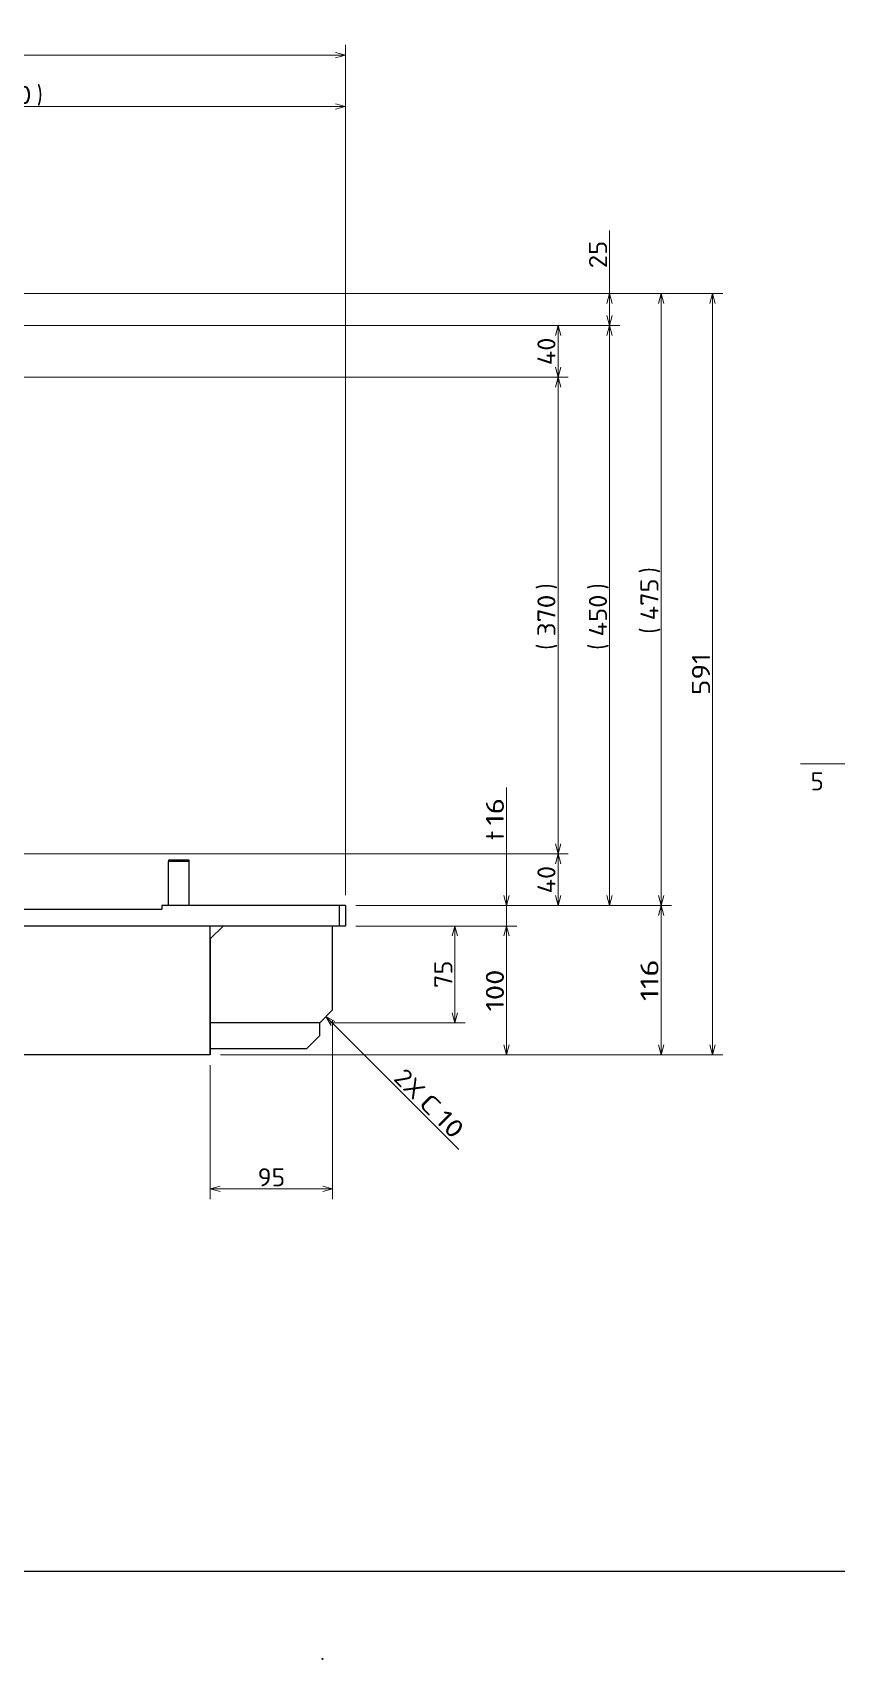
# Model space of a CAD drawing. Extents: x 0 to 1254, y -12 to 833.
# Drawn here: x 493.7 to 649.8, y 7.9 to 323.6 of the extents above; entities that cross this region are included whole.
import ezdxf
from ezdxf.enums import TextEntityAlignment as Align

# ---------------------------------------------------------------- set-up
doc = ezdxf.new("R2010")
doc.units = 0
doc.layers.get('0').update_dxf_attribs({"lineweight": 13})
doc.styles.get("Standard").update_dxf_attribs({"font": 'isocp.shx'})
doc.dimstyles.get("Standard").update_dxf_attribs({"dimtxt": 2.5, "dimasz": 2.5, "dimexe": 1.25, "dimexo": 0.625, "dimtad": 1, "dimcen": 2.5, "dimadec": 0, "dimazin": 0, "dimtfac": 1, "dimtmove": 0, "dimatfit": 0, "dimfxl": 1, "dimarcsym": 0})

# ---------------------------------------------------------------- blocks, each defined once
blk = doc.blocks.new('*D12')
at = {"color": 7, "lineweight": 13}
for p, q in [((426.467346, 266.706496), (607.717346, 266.706496)), ((605.717346, 154.206496), (605.717346, 266.706496)), ((556.467346, 154.206496), (607.717346, 154.206496))]:
    blk.add_line(p, q, dxfattribs=at)
for points in [[(606.234985, 264.774641), (605.717346, 266.706496), (605.199707, 264.774641)], [(605.199707, 156.138346), (605.717346, 154.206496), (606.234985, 156.138346)]]:
    blk.add_lwpolyline(points, dxfattribs=at)
for s, p in [(')', (605.217346, 215.51589)), ('(', (605.217346, 203.819067))]:
    blk.add_text(s, height=3.5, rotation=90.000003, dxfattribs=at).set_placement(p)
at = {"color": 7, "lineweight": 13, "width": 0.854609}
blk.add_text('450', height=3.5, rotation=90, dxfattribs=at).set_placement((605.217346, 206.397101), (605.217346, 214.51589), align=Align.FIT)
blk = doc.blocks.new('*D13')
at = {"color": 7, "lineweight": 13}
for p, q in [((605.717346, 266.706496), (605.717346, 285.185683)), ((420.217346, 272.956496), (607.717346, 272.956496)), ((426.467346, 266.706496), (607.717346, 266.706496))]:
    blk.add_line(p, q, dxfattribs=at)
for points in [[(606.234985, 271.024641), (605.717346, 272.956496), (605.199707, 271.024641)], [(605.199707, 268.63835), (605.717346, 266.706496), (606.234985, 268.63835)]]:
    blk.add_lwpolyline(points, dxfattribs=at)
at = {"color": 7, "lineweight": 13, "width": 0.868247}
blk.add_text('25', height=3.5, rotation=90, dxfattribs=at).set_placement((605.217346, 277.831496), (605.217346, 283.185683), align=Align.FIT)
blk = doc.blocks.new('*D16')
at = {"color": 7, "lineweight": 13}
for p, q in [((424.467346, 274.206496), (424.467346, 311.206496)), ((554.467346, 156.206496), (554.467346, 311.206496)), ((424.467346, 309.206496), (554.467346, 309.206496))]:
    blk.add_line(p, q, dxfattribs=at)
for points in [[(426.3992, 309.724135), (424.467346, 309.206496), (426.3992, 308.688856)], [(552.535492, 308.688856), (554.467346, 309.206496), (552.535492, 309.724135)]]:
    blk.add_lwpolyline(points, dxfattribs=at)
for s, p in [('(', (482.829918, 309.706496)), (')', (494.526733, 309.706496))]:
    blk.add_text(s, height=3.5, dxfattribs=at).set_placement(p)
at = {"color": 7, "lineweight": 13, "width": 0.854608}
blk.add_text('520', height=3.5, dxfattribs=at).set_placement((485.407959, 309.706496), (493.526733, 309.706496), align=Align.FIT)
blk = doc.blocks.new('*D17')
at = {"color": 7, "lineweight": 13}
for p, q in [((420.217346, 272.956496), (627.717346, 272.956496)), ((625.717346, 125.206496), (625.717346, 272.956496)), ((530.217346, 125.206496), (627.717346, 125.206496))]:
    blk.add_line(p, q, dxfattribs=at)
for points in [[(626.234985, 271.024641), (625.717346, 272.956496), (625.199707, 271.024641)], [(625.199707, 127.138347), (625.717346, 125.206496), (626.234985, 127.138347)]]:
    blk.add_lwpolyline(points, dxfattribs=at)
at = {"color": 7, "lineweight": 13, "width": 0.955152}
blk.add_text('591', height=3.5, rotation=90, dxfattribs=at).set_placement((625.217346, 195.022101), (625.217346, 203.14089), align=Align.FIT)
blk = doc.blocks.new('*D18')
at = {"color": 7, "lineweight": 13}
for p, q in [((156.967346, 156.206496), (156.967346, 321.206496)), ((156.967346, 319.206496), (554.467346, 319.206496)), ((554.467346, 156.206496), (554.467346, 321.206496))]:
    blk.add_line(p, q, dxfattribs=at)
for points in [[(158.8992, 319.724135), (156.967346, 319.206496), (158.8992, 318.688856)], [(552.535492, 318.688856), (554.467346, 319.206496), (552.535492, 319.724135)]]:
    blk.add_lwpolyline(points, dxfattribs=at)
for s, p in [('(', (347.697621, 319.706496)), (')', (362.159037, 319.706496))]:
    blk.add_text(s, height=3.5, dxfattribs=at).set_placement(p)
at = {"color": 7, "lineweight": 13, "width": 0.848056}
blk.add_text('1590', height=3.5, dxfattribs=at).set_placement((350.275656, 319.706496), (361.159037, 319.706496), align=Align.FIT)
blk = doc.blocks.new('*D19')
at = {"color": 7, "lineweight": 13}
for p, q in [((585.717346, 145.206496), (585.717346, 177.059424)), ((556.467346, 154.206496), (587.717346, 154.206496)), ((556.467346, 150.206496), (587.717346, 150.206496))]:
    blk.add_line(p, q, dxfattribs=at)
for points in [[(585.199707, 156.138346), (585.717346, 154.206496), (586.234985, 156.138346)], [(586.234985, 148.274643), (585.717346, 150.206496), (585.199707, 148.274643)]]:
    blk.add_lwpolyline(points, dxfattribs=at)
for s, width, p, p2 in [('16', 0.868248, (585.217346, 169.705229), (585.217346, 175.059424)), ('t', 1.092485, (585.217346, 166.884421), (585.217346, 168.705229))]:
    blk.add_text(s, height=3.5, rotation=90, dxfattribs=dict(at, width=width)).set_placement(p, p2, align=Align.FIT)
blk = doc.blocks.new('*D20')
at = {"color": 7, "lineweight": 13}
for p, q in [((556.467346, 150.206496), (587.717346, 150.206496)), ((585.717346, 125.206496), (585.717346, 150.206496)), ((530.217346, 125.206496), (587.717346, 125.206496))]:
    blk.add_line(p, q, dxfattribs=at)
for points in [[(586.234985, 148.274643), (585.717346, 150.206496), (585.199707, 148.274643)], [(585.199707, 127.138347), (585.717346, 125.206496), (586.234985, 127.138347)]]:
    blk.add_lwpolyline(points, dxfattribs=at)
at = {"color": 7, "lineweight": 13, "width": 0.854609}
blk.add_text('100', height=3.5, rotation=90, dxfattribs=at).set_placement((585.217346, 133.647103), (585.217346, 141.765888), align=Align.FIT)
blk = doc.blocks.new('*D21')
at = {"color": 7, "lineweight": 13}
for p, q in [((556.467346, 150.206496), (577.717346, 150.206496)), ((575.717346, 131.456496), (575.717346, 150.206496)), ((551.467346, 131.456496), (577.717346, 131.456496))]:
    blk.add_line(p, q, dxfattribs=at)
for points in [[(576.234985, 148.274643), (575.717346, 150.206496), (575.199707, 148.274643)], [(575.199707, 133.388347), (575.717346, 131.456496), (576.234985, 133.388347)]]:
    blk.add_lwpolyline(points, dxfattribs=at)
at = {"color": 7, "lineweight": 13, "width": 0.868247}
blk.add_text('75', height=3.5, rotation=90, dxfattribs=at).set_placement((575.217346, 138.1544), (575.217346, 143.508591), align=Align.FIT)
blk = doc.blocks.new('*D22')
at = {"color": 7, "lineweight": 13}
for p, q in [((551.967346, 131.956496), (551.967346, 97.206496)), ((528.217346, 123.206496), (528.217346, 97.206496)), ((528.217346, 99.206496), (551.967346, 99.206496))]:
    blk.add_line(p, q, dxfattribs=at)
for points in [[(530.1492, 99.724133), (528.217346, 99.206496), (530.1492, 98.688858)], [(550.035492, 98.688858), (551.967346, 99.206496), (550.035492, 99.724133)]]:
    blk.add_lwpolyline(points, dxfattribs=at)
at = {"color": 7, "lineweight": 13, "width": 0.868247}
blk.add_text('95', height=3.5, dxfattribs=at).set_placement((537.415253, 99.706496), (542.76944, 99.706496), align=Align.FIT)
blk = doc.blocks.new('*D27')
at = {"color": 7, "lineweight": 13}
for p, q in [((387.717346, 164.206496), (597.717346, 164.206496)), ((595.717346, 154.206496), (595.717346, 164.206496)), ((556.467346, 154.206496), (597.717346, 154.206496))]:
    blk.add_line(p, q, dxfattribs=at)
for points in [[(596.234985, 162.274645), (595.717346, 164.206496), (595.199707, 162.274645)], [(595.199707, 156.138346), (595.717346, 154.206496), (596.234985, 156.138346)]]:
    blk.add_lwpolyline(points, dxfattribs=at)
at = {"color": 7, "lineweight": 13, "width": 0.868247}
blk.add_text('40', height=3.5, rotation=90, dxfattribs=at).set_placement((595.217346, 156.529402), (595.217346, 161.883589), align=Align.FIT)
blk = doc.blocks.new('*D28')
at = {"color": 7, "lineweight": 13}
for p, q in [((387.717346, 256.706496), (597.717346, 256.706496)), ((595.717346, 164.206496), (595.717346, 256.706496)), ((387.717346, 164.206496), (597.717346, 164.206496))]:
    blk.add_line(p, q, dxfattribs=at)
for points in [[(596.234985, 254.774641), (595.717346, 256.706496), (595.199707, 254.774641)], [(595.199707, 166.138346), (595.717346, 164.206496), (596.234985, 166.138346)]]:
    blk.add_lwpolyline(points, dxfattribs=at)
for s, p in [(')', (595.217346, 215.51589)), ('(', (595.217346, 203.819067))]:
    blk.add_text(s, height=3.5, rotation=90.000003, dxfattribs=at).set_placement(p)
at = {"color": 7, "lineweight": 13, "width": 0.854609}
blk.add_text('370', height=3.5, rotation=90, dxfattribs=at).set_placement((595.217346, 206.397101), (595.217346, 214.51589), align=Align.FIT)
blk = doc.blocks.new('*D29')
at = {"color": 7, "lineweight": 13}
for p, q in [((425.217346, 266.706496), (597.717346, 266.706496)), ((595.717346, 256.706496), (595.717346, 266.706496)), ((387.717346, 256.706496), (597.717346, 256.706496))]:
    blk.add_line(p, q, dxfattribs=at)
for points in [[(596.234985, 264.774641), (595.717346, 266.706496), (595.199707, 264.774641)], [(595.199707, 258.63835), (595.717346, 256.706496), (596.234985, 258.63835)]]:
    blk.add_lwpolyline(points, dxfattribs=at)
at = {"color": 7, "lineweight": 13, "width": 0.868247}
blk.add_text('40', height=3.5, rotation=90, dxfattribs=at).set_placement((595.217346, 259.029402), (595.217346, 264.383589), align=Align.FIT)
blk = doc.blocks.new('*D42')
at = {"color": 7, "lineweight": 13}
for p, q in [((420.217346, 272.956496), (617.717346, 272.956496)), ((615.717346, 154.206496), (615.717346, 272.956496)), ((556.467346, 154.206496), (617.717346, 154.206496))]:
    blk.add_line(p, q, dxfattribs=at)
for points in [[(616.234985, 271.024641), (615.717346, 272.956496), (615.199707, 271.024641)], [(615.199707, 156.138346), (615.717346, 154.206496), (616.234985, 156.138346)]]:
    blk.add_lwpolyline(points, dxfattribs=at)
for s, p in [(')', (615.217346, 218.64089)), ('(', (615.217346, 206.944067))]:
    blk.add_text(s, height=3.5, rotation=90.000003, dxfattribs=at).set_placement(p)
at = {"color": 7, "lineweight": 13, "width": 0.854609}
blk.add_text('475', height=3.5, rotation=90, dxfattribs=at).set_placement((615.217346, 209.522101), (615.217346, 217.64089), align=Align.FIT)
blk = doc.blocks.new('*D43')
at = {"color": 7, "lineweight": 13}
for p, q in [((556.467346, 154.206496), (617.717346, 154.206496)), ((615.717346, 125.206496), (615.717346, 154.206496)), ((530.217346, 125.206496), (617.717346, 125.206496))]:
    blk.add_line(p, q, dxfattribs=at)
for points in [[(616.234985, 152.274645), (615.717346, 154.206496), (615.199707, 152.274645)], [(615.199707, 127.138347), (615.717346, 125.206496), (616.234985, 127.138347)]]:
    blk.add_lwpolyline(points, dxfattribs=at)
at = {"color": 7, "lineweight": 13, "width": 0.854609}
blk.add_text('116', height=3.5, rotation=90, dxfattribs=at).set_placement((615.217346, 135.647103), (615.217346, 143.765888), align=Align.FIT)

msp = doc.modelspace()

# ---------------------------------------------------------------- linework, layer by layer
at = {"color": 7, "lineweight": 13}
for p, q in [((642.7984, 181.7065), (662.5916, 181.7065)), ((550.6673, 132.6564), (576.4471, 106.8767))]:
    msp.add_line(p, q, dxfattribs=at)
at = {"color": 7, "lineweight": 25}
for p, q in [((520.0923, 162.9565), (520.0923, 162.7065)), ((524.0923, 162.9565), (520.0923, 162.9565)), ((524.0923, 162.7065), (520.0923, 162.7065)), ((520.0923, 154.2065), (520.0923, 162.7065)), ((524.0923, 162.7065), (524.0923, 162.9565)), ((524.0923, 154.2065), (524.0923, 162.7065)), ((439.3423, 153.4565), (518.8423, 153.4565)), ((518.8423, 154.2065), (518.8423, 153.4565)), ((528.2173, 154.2065), (518.8423, 154.2065)), ((524.0923, 154.2065), (520.0923, 154.2065)), ((553.2173, 154.2065), (528.2173, 154.2065)), ((553.2173, 154.2065), (553.2173, 150.2065)), ((554.4673, 154.2065), (553.2173, 154.2065)), ((554.4673, 154.2065), (554.4673, 150.2065)), ((553.2173, 150.2065), (418.9673, 150.2065)), ((528.2173, 150.2065), (418.9673, 150.2065)), ((528.2173, 125.2065), (528.2173, 150.2065)), ((528.2173, 147.7065), (528.2173, 150.2065)), ((528.2173, 125.2065), (528.2173, 150.2065)), ((528.2173, 147.7065), (530.7173, 150.2065)), ((551.9673, 133.9565), (551.9673, 150.2065)), ((554.4673, 150.2065), (553.2173, 150.2065)), ((528.2173, 147.7065), (528.2173, 131.4565)), ((551.9673, 133.9565), (549.4673, 131.4565)), ((528.2173, 131.4565), (528.2173, 126.4565)), ((549.4673, 131.4565), (528.2173, 131.4565)), ((549.4673, 128.9565), (549.4673, 131.4565)), ((528.2173, 126.4565), (546.9673, 126.4565)), ((528.2173, 125.2065), (528.2173, 126.4564)), ((528.2173, 126.4564), (528.2173, 125.2065)), ((528.2173, 126.4564), (528.2173, 125.2065)), ((528.2173, 126.4564), (528.2173, 125.2065)), ((549.4673, 128.9565), (546.9673, 126.4565)), ((528.2173, 125.2065), (420.7173, 125.2065)), ((40, 25), (1164, 25))]:
    msp.add_line(p, q, dxfattribs=at)
at = {"color": 7, "lineweight": 13}
msp.add_lwpolyline([(552.3994, 131.6564), (550.6673, 132.6564), (551.6673, 130.9244)], dxfattribs=at)
msp.add_circle((550, 8), 0.1, dxfattribs=at)

# ---------------------------------------------------------------- texts
at = {"color": 7, "lineweight": 13, "width": 0.913976}
msp.add_text('5', height=3.5, dxfattribs=at).set_placement((644.7234, 176.5273), (647.313, 176.5273), align=Align.FIT)
at = {"color": 7, "lineweight": 13}
for s, rotation, width, p, p2 in [('2X', 314.99998, 0.953546, (563.5963, 120.4345), (567.7543, 116.2766)), ('C', 314.999865, 1.146433, (568.4614, 115.5695), (570.8933, 113.1375)), ('10', 314.99996, 0.868247, (571.6004, 112.4304), (575.3864, 108.6444))]:
    msp.add_text(s, height=3.5, rotation=rotation, dxfattribs=dict(at, width=width)).set_placement(p, p2, align=Align.FIT)

# ---------------------------------------------------------------- dimensions: what is measured, and where the dimension line sits
at = {"lineweight": 0}
for base, p1, p2, angle, text, picture, middle, dimtype in [((156.9673, 319.2065), (554.4673, 154.2065), (156.9673, 154.2065), 180, '(<>)', '*D18', (355.7173, 319.2065), 161), ((424.4673, 309.2065), (554.4673, 154.2065), (424.4673, 272.2065), 180, '(<>)', '*D16', (489.4673, 309.2065), 160), ((615.7173, 154.2065), (418.2173, 272.9565), (554.4673, 154.2065), 270, '(<>)', '*D42', (615.7173, 213.5815), 160), ((605.7173, 154.2065), (424.4673, 266.7065), (554.4673, 154.2065), 270, '(<>)', '*D12', (605.7173, 210.4565), 160), ((595.7173, 164.2065), (385.7173, 256.7065), (385.7173, 164.2065), 270, '(<>)', '*D28', (595.7173, 210.4565), 161), ((585.7173, 154.2065), (554.4673, 150.2065), (554.4673, 154.2065), 90, 't<>', '*D19', (585.7173, 170.9719), 161)]:
    dim = msp.add_linear_dim(base=base, p1=p1, p2=p2, angle=angle, text=text, dimstyle='STANDARD', override={"dimlfac": 4}, dxfattribs=at)
    dim.commit()
    dim.dimension.update_dxf_attribs({"geometry": picture, "text_midpoint": middle, "dimtype": dimtype})
for base, p1, p2, angle, picture, middle in [((605.7173, 266.7065), (418.2173, 272.9565), (424.4673, 266.7065), 270, '*D13', (605.7173, 280.5086)), ((625.7173, 272.9565), (528.2173, 125.2065), (418.2173, 272.9565), 90, '*D17', (625.7173, 199.0815)), ((595.7173, 256.7065), (423.2173, 266.7065), (385.7173, 256.7065), 270, '*D29', (595.7173, 261.7065)), ((595.7173, 154.2065), (385.7173, 164.2065), (554.4673, 154.2065), 270, '*D27', (595.7173, 159.2065)), ((615.7173, 154.2065), (528.2173, 125.2065), (554.4673, 154.2065), 90, '*D43', (615.7173, 139.7065)), ((585.7173, 150.2065), (528.2173, 125.2065), (554.4673, 150.2065), 90, '*D20', (585.7173, 137.7065)), ((575.7173, 150.2065), (549.4673, 131.4565), (554.4673, 150.2065), 90, '*D21', (575.7173, 140.8315)), ((528.2173, 99.2065), (551.9673, 133.9565), (528.2173, 125.2065), 180, '*D22', (540.0923, 99.2065))]:
    dim = msp.add_linear_dim(base=base, p1=p1, p2=p2, angle=angle, dimstyle='STANDARD', override={"dimlfac": 4}, dxfattribs=at)
    dim.commit()
    dim.dimension.update_dxf_attribs({"geometry": picture, "text_midpoint": middle, "dimtype": 160})

doc.saveas('drawing.dxf')
